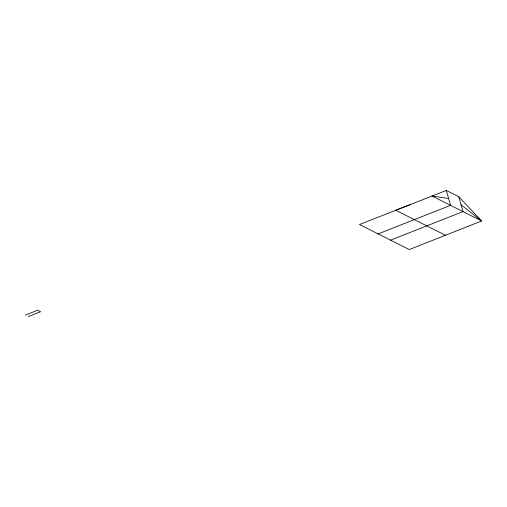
<?xml version="1.0" encoding="UTF-8"?>
<svg xmlns="http://www.w3.org/2000/svg" width="507" height="507" viewBox="0 0 507 507"><rect width="100%" height="100%" fill="white"/><g stroke="black" fill="none" stroke-linecap="round" stroke-linejoin="round"><path stroke-width="0.76" d="M25.35 315.088L37.645 310.24L40.592 311.723L28.297 316.571M378.14 233.892L450.565 205.348L446.318 190.429L359.488 224.506L409.225 249.539L481.65 220.989L458.753 196.684L446.318 190.429M390.574 240.153L462.999 211.603L458.753 196.684M410.106 204.701L395.701 210.234L445.438 235.261M448.632 198.548L431.92 195.962L481.65 220.989L461.066 204.803"/></g></svg>
